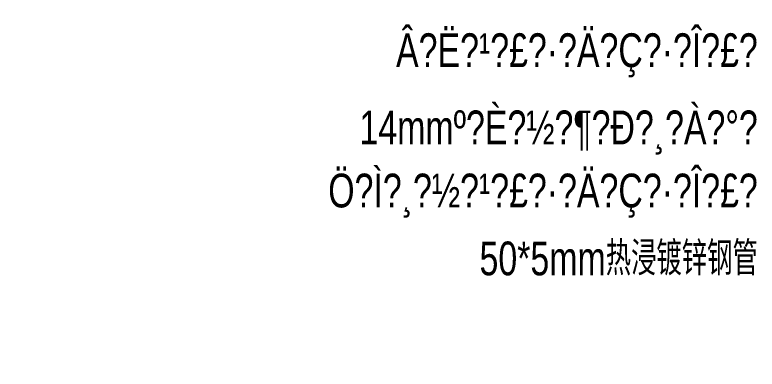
# Model space of a CAD drawing. Extents: x -8792 to 174344, y -43961 to 62816.
# Drawn here: x 19452 to 20440, y -9279 to -8806 of the extents above; entities that cross this region are included whole.
import ezdxf
from ezdxf.xclip import XClip

# ---------------------------------------------------------------- set-up
doc = ezdxf.new("R2010")
doc.units = 0
doc.header["$LTSCALE"] = 50
doc.header["$XCLIPFRAME"] = 0
doc.linetypes.add('DOT2', pattern=[0.125, 0, -0.125])
for name, color, linetype in [('#文字', 2, 'Continuous'), ('A-FLOR-OTLN', 4, 'DOT2'), ('吊顶', 7, 'Continuous')]:
    doc.layers.add(name, color=color, linetype=linetype)
doc.styles.add('文字1', font='jrs.shx', dxfattribs={"width": 0.7, "bigfont": 'hztxt.shx'})

# ---------------------------------------------------------------- blocks, each defined once
blk = doc.blocks.new('A$Cbd8d7c8c')
at = {"layer": 'A-FLOR-OTLN', "color": 8}
blk.add_lwpolyline([(-22721.25, -15689.87), (-43719.42, -33393.16, 0.413756), (-43991.61, -36560.98, 0.189672), (122158.17, -126683.04, 0.414786), (124666.02, -124719.49), (133885.17, -48361.88, 0.379931), (116453.25, -23207.95, 0.236452)], format="xyb", dxfattribs=at)
at = {"layer": '吊顶', "const_width": 3}
blk.add_lwpolyline([(36525.16, -42886.24, 0.056654), (31389.8, -41079.32), (30859.09, -40957.78, -0.112536), (21289.45, -36343.72, -0.028917), (3039.01, -19971.01, 0.413532), (-633.62, -19953.38), (-31397.94, -50352.84, 0.414781), (-31416.33, -54033.31, 0.170492), (123964.28, -129414.71, 0.412564), (126841.18, -127143.22), (136317.5, -48655.55, 1.269195), (87076.8, -54393.32)], format="xyb", dxfattribs=at)

msp = doc.modelspace()

# ---------------------------------------------------------------- block references
at = {"ltscale": 10}
ref = msp.add_blockref('A$Cbd8d7c8c', (-20242.468, 78224.561), dxfattribs=at)
XClip(ref).set_block_clipping_path([(33737.5024453482, -58253.8739175466), (58527.5008306247, -28195.842069268)])
ref = msp.add_blockref('A$Cbd8d7c8c', (22321.982, 94074.685), dxfattribs=at)
XClip(ref).set_block_clipping_path([(76291.0063025201, -72283.9918497168), (103268.9259821397, -47877.3086105986)])

# ---------------------------------------------------------------- texts
at = {"layer": '#文字', "char_height": 45, "attachment_point": 6, "style": '文字1'}
for s, insert in [('{\\Fjrs,jhz|c134;\\W0.75;Â?Ë?¹?£?·?Ä?Ç?·?Î?£?}', (20441.007, -8860.53)), ('{\\Fjrs,jhz|c134;\\W0.75;14mmº?È?½?¶?Ð?¸?À?°?}', (20441.007, -8963.396)), ('{\\Fjrs,jhz|c134;\\W0.75;Ö?Ì?¸?½?¹?£?·?Ä?Ç?·?Î?£?}', (20441.007, -9047.501)), ('{\\W0.75;50*5mm热浸镀锌钢管}', (20441.007, -9131.344))]:
    msp.add_mtext(s, dxfattribs=dict(at, insert=insert))

doc.saveas('drawing.dxf')
